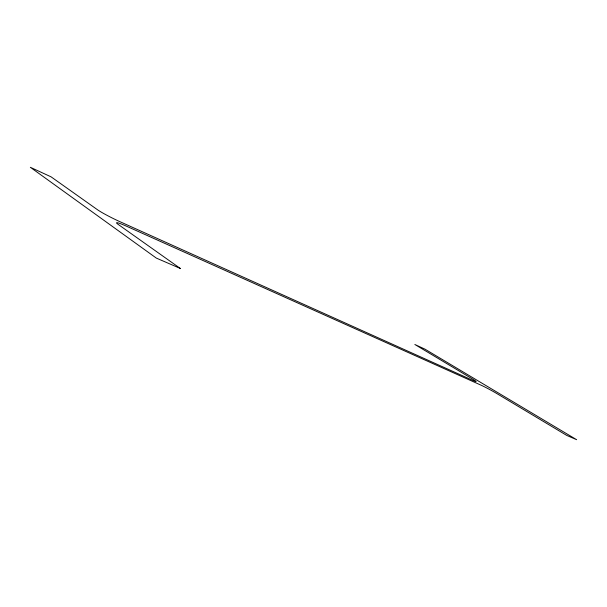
<?xml version="1.0" encoding="UTF-8"?>
<svg xmlns="http://www.w3.org/2000/svg" width="607" height="607" viewBox="0 0 607 607"><rect width="100%" height="100%" fill="white"/><g stroke="black" fill="none" stroke-linecap="round" stroke-linejoin="round"><path stroke-width="0.91" d="M180.309 268.453L156.303 258.081L30.35 167.297L51.109 176.865L97.469 209.726A18.445 1.442 26.7 0 0 119.776 221.608L473.46 380.657A12.694 0.721 28.3 0 0 472.178 378.814L414.847 344.488L424.946 349.146L576.65 439.703L566.763 435.431L496.867 393.586A13.119 0.759 28.4 0 0 480.782 385.05L126.044 226.009A19.09 1.571 26.7 0 0 118.289 224.491L180.309 268.453"/></g></svg>
